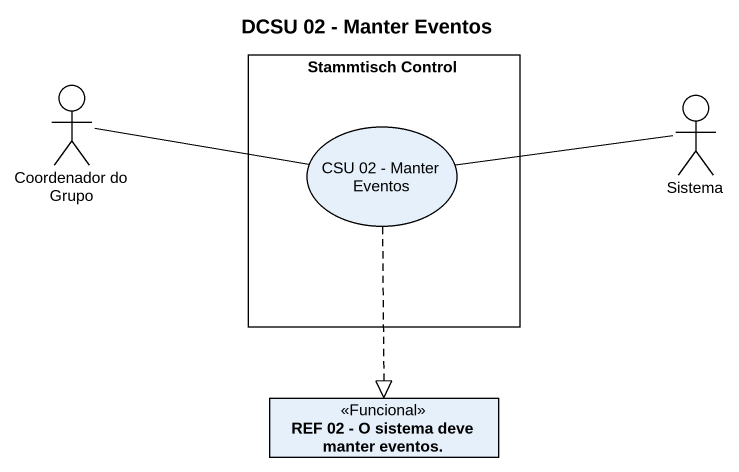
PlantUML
@startuml
title DCSU 02 - Manter Eventos
allowmixing
hide circle
hide empty members
actor "Coordenador do Grupo" as Coordenador_do_Grupo
rectangle "Stammtisch Control" as Stammtisch_Control {
  usecase "CSU 02 - Manter Eventos" as CSU_02_Manter_Eventos
}
actor Sistema
class "REF 02 - O sistema deve manter eventos." as REF_02_O_sistema_deve <<Funcional>>
Coordenador_do_Grupo -right- CSU_02_Manter_Eventos
CSU_02_Manter_Eventos ..|> REF_02_O_sistema_deve
Sistema -left- CSU_02_Manter_Eventos
@enduml
